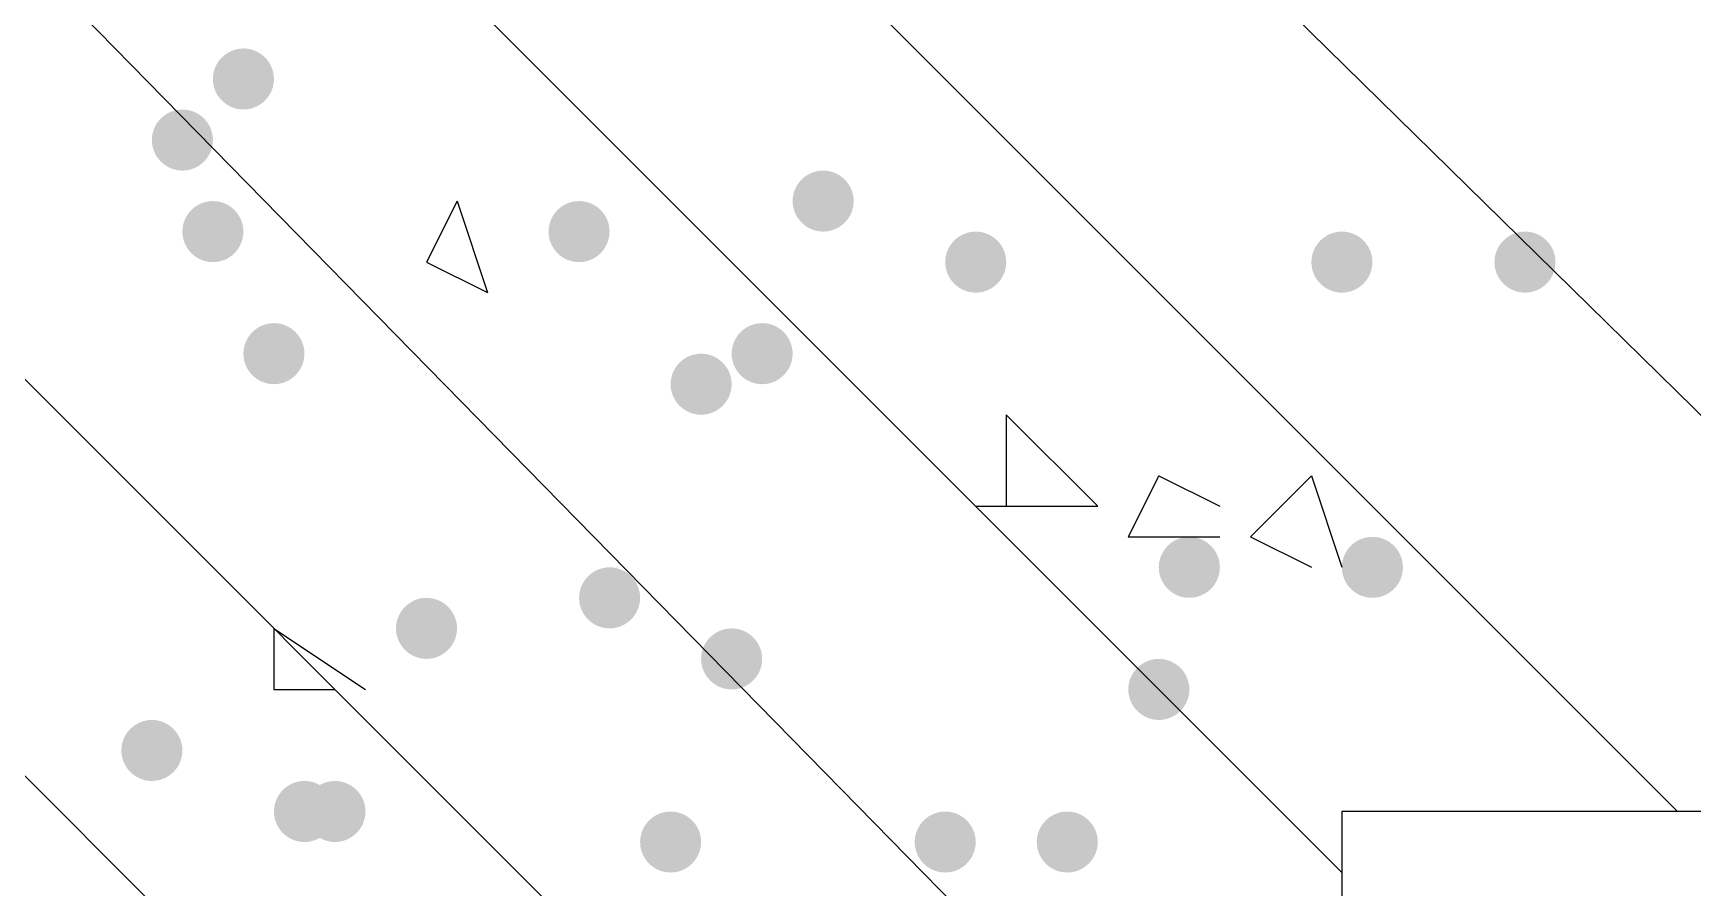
# Model space of a CAD drawing. Header units: inches. Extents: x 11 to 286, y 6 to 196.
# Drawn here: x 82.823 to 85.125, y 91.645 to 92.83 of the extents above; entities that cross this region are included whole.
import ezdxf

# ---------------------------------------------------------------- set-up
doc = ezdxf.new("R2010")
doc.units = ezdxf.units.IN
doc.header["$MEASUREMENT"] = 0
doc.layers.add('PDF_几何图形', color=7, linetype='Continuous')
doc.layers.add('PDF_实体填充', color=7, linetype='Continuous', true_color=0xffffff)

msp = doc.modelspace()

# ---------------------------------------------------------------- hatches: boundary and pattern name
at = {"layer": 'PDF_实体填充', "transparency": 33554559}
h = msp.add_hatch(color=7, dxfattribs=at)
edge = h.paths.add_edge_path(flags=0)
edge.add_spline(control_points=[(83.1568, 92.7664), (83.1568, 92.7432), (83.1377, 92.7241), (83.1144, 92.7241)], knot_values=[0, 0, 0, 0, 1, 1, 1, 1], degree=3, periodic=0)
edge.add_spline(control_points=[(83.1144, 92.7241), (83.0912, 92.7241), (83.0721, 92.7432), (83.0721, 92.7664)], knot_values=[0, 0, 0, 0, 1, 1, 1, 1], degree=3, periodic=0)
edge.add_line((83.0721, 92.7664), (83.0721, 92.7664))
edge.add_spline(control_points=[(83.0721, 92.7664), (83.0721, 92.7897), (83.0912, 92.8088), (83.1144, 92.8088)], knot_values=[0, 0, 0, 0, 1, 1, 1, 1], degree=3, periodic=0)
edge.add_spline(control_points=[(83.1144, 92.8088), (83.1377, 92.8088), (83.1568, 92.7897), (83.1568, 92.7664)], knot_values=[0, 0, 0, 0, 1, 1, 1, 1], degree=3, periodic=0)
edge.add_line((83.1568, 92.7664), (83.1568, 92.7664))
edge.add_line((83.1568, 92.7664), (83.1568, 92.7664))
h = msp.add_hatch(color=7, dxfattribs=at)
edge = h.paths.add_edge_path(flags=0)
edge.add_spline(control_points=[(83.0721, 92.6818), (83.0721, 92.6585), (83.0531, 92.6394), (83.0298, 92.6394)], knot_values=[0, 0, 0, 0, 1, 1, 1, 1], degree=3, periodic=0)
edge.add_spline(control_points=[(83.0298, 92.6394), (83.0065, 92.6394), (82.9874, 92.6585), (82.9874, 92.6818)], knot_values=[0, 0, 0, 0, 1, 1, 1, 1], degree=3, periodic=0)
edge.add_line((82.9874, 92.6818), (82.9874, 92.6818))
edge.add_spline(control_points=[(82.9874, 92.6818), (82.9874, 92.7051), (83.0065, 92.7241), (83.0298, 92.7241)], knot_values=[0, 0, 0, 0, 1, 1, 1, 1], degree=3, periodic=0)
edge.add_spline(control_points=[(83.0298, 92.7241), (83.0531, 92.7241), (83.0721, 92.7051), (83.0721, 92.6818)], knot_values=[0, 0, 0, 0, 1, 1, 1, 1], degree=3, periodic=0)
edge.add_line((83.0721, 92.6818), (83.0721, 92.6818))
edge.add_line((83.0721, 92.6818), (83.0721, 92.6818))
h = msp.add_hatch(color=7, dxfattribs=at)
edge = h.paths.add_edge_path(flags=0)
edge.add_spline(control_points=[(83.9611, 92.5971), (83.9611, 92.5738), (83.9421, 92.5548), (83.9188, 92.5548)], knot_values=[0, 0, 0, 0, 1, 1, 1, 1], degree=3, periodic=0)
edge.add_spline(control_points=[(83.9188, 92.5548), (83.8955, 92.5548), (83.8764, 92.5738), (83.8764, 92.5971)], knot_values=[0, 0, 0, 0, 1, 1, 1, 1], degree=3, periodic=0)
edge.add_line((83.8764, 92.5971), (83.8764, 92.5971))
edge.add_spline(control_points=[(83.8764, 92.5971), (83.8764, 92.6204), (83.8955, 92.6394), (83.9188, 92.6394)], knot_values=[0, 0, 0, 0, 1, 1, 1, 1], degree=3, periodic=0)
edge.add_spline(control_points=[(83.9188, 92.6394), (83.9421, 92.6394), (83.9611, 92.6204), (83.9611, 92.5971)], knot_values=[0, 0, 0, 0, 1, 1, 1, 1], degree=3, periodic=0)
edge.add_line((83.9611, 92.5971), (83.9611, 92.5971))
edge.add_line((83.9611, 92.5971), (83.9611, 92.5971))
h = msp.add_hatch(color=7, dxfattribs=at)
edge = h.paths.add_edge_path(flags=0)
edge.add_spline(control_points=[(83.1144, 92.5548), (83.1144, 92.5315), (83.0954, 92.5124), (83.0721, 92.5124)], knot_values=[0, 0, 0, 0, 1, 1, 1, 1], degree=3, periodic=0)
edge.add_spline(control_points=[(83.0721, 92.5124), (83.0488, 92.5124), (83.0298, 92.5315), (83.0298, 92.5548)], knot_values=[0, 0, 0, 0, 1, 1, 1, 1], degree=3, periodic=0)
edge.add_line((83.0298, 92.5548), (83.0298, 92.5548))
edge.add_spline(control_points=[(83.0298, 92.5548), (83.0298, 92.5781), (83.0488, 92.5971), (83.0721, 92.5971)], knot_values=[0, 0, 0, 0, 1, 1, 1, 1], degree=3, periodic=0)
edge.add_spline(control_points=[(83.0721, 92.5971), (83.0954, 92.5971), (83.1144, 92.5781), (83.1144, 92.5548)], knot_values=[0, 0, 0, 0, 1, 1, 1, 1], degree=3, periodic=0)
edge.add_line((83.1144, 92.5548), (83.1144, 92.5548))
edge.add_line((83.1144, 92.5548), (83.1144, 92.5548))
h = msp.add_hatch(color=7, dxfattribs=at)
edge = h.paths.add_edge_path(flags=0)
edge.add_spline(control_points=[(83.6224, 92.5548), (83.6224, 92.5315), (83.6034, 92.5124), (83.5801, 92.5124)], knot_values=[0, 0, 0, 0, 1, 1, 1, 1], degree=3, periodic=0)
edge.add_spline(control_points=[(83.5801, 92.5124), (83.5568, 92.5124), (83.5378, 92.5315), (83.5378, 92.5548)], knot_values=[0, 0, 0, 0, 1, 1, 1, 1], degree=3, periodic=0)
edge.add_line((83.5378, 92.5548), (83.5378, 92.5548))
edge.add_spline(control_points=[(83.5378, 92.5548), (83.5378, 92.5781), (83.5568, 92.5971), (83.5801, 92.5971)], knot_values=[0, 0, 0, 0, 1, 1, 1, 1], degree=3, periodic=0)
edge.add_spline(control_points=[(83.5801, 92.5971), (83.6034, 92.5971), (83.6224, 92.5781), (83.6224, 92.5548)], knot_values=[0, 0, 0, 0, 1, 1, 1, 1], degree=3, periodic=0)
edge.add_line((83.6224, 92.5548), (83.6224, 92.5548))
edge.add_line((83.6224, 92.5548), (83.6224, 92.5548))
h = msp.add_hatch(color=7, dxfattribs=at)
edge = h.paths.add_edge_path(flags=0)
edge.add_spline(control_points=[(84.1728, 92.5124), (84.1728, 92.4892), (84.1537, 92.4701), (84.1304, 92.4701)], knot_values=[0, 0, 0, 0, 1, 1, 1, 1], degree=3, periodic=0)
edge.add_spline(control_points=[(84.1304, 92.4701), (84.1072, 92.4701), (84.0881, 92.4892), (84.0881, 92.5124)], knot_values=[0, 0, 0, 0, 1, 1, 1, 1], degree=3, periodic=0)
edge.add_line((84.0881, 92.5124), (84.0881, 92.5124))
edge.add_spline(control_points=[(84.0881, 92.5124), (84.0881, 92.5357), (84.1072, 92.5548), (84.1304, 92.5548)], knot_values=[0, 0, 0, 0, 1, 1, 1, 1], degree=3, periodic=0)
edge.add_spline(control_points=[(84.1304, 92.5548), (84.1537, 92.5548), (84.1728, 92.5357), (84.1728, 92.5124)], knot_values=[0, 0, 0, 0, 1, 1, 1, 1], degree=3, periodic=0)
edge.add_line((84.1728, 92.5124), (84.1728, 92.5124))
edge.add_line((84.1728, 92.5124), (84.1728, 92.5124))
h = msp.add_hatch(color=7, dxfattribs=at)
edge = h.paths.add_edge_path(flags=0)
edge.add_spline(control_points=[(84.6808, 92.5124), (84.6808, 92.4892), (84.6617, 92.4701), (84.6384, 92.4701)], knot_values=[0, 0, 0, 0, 1, 1, 1, 1], degree=3, periodic=0)
edge.add_spline(control_points=[(84.6384, 92.4701), (84.6152, 92.4701), (84.5961, 92.4892), (84.5961, 92.5124)], knot_values=[0, 0, 0, 0, 1, 1, 1, 1], degree=3, periodic=0)
edge.add_line((84.5961, 92.5124), (84.5961, 92.5124))
edge.add_spline(control_points=[(84.5961, 92.5124), (84.5961, 92.5357), (84.6152, 92.5548), (84.6384, 92.5548)], knot_values=[0, 0, 0, 0, 1, 1, 1, 1], degree=3, periodic=0)
edge.add_spline(control_points=[(84.6384, 92.5548), (84.6617, 92.5548), (84.6808, 92.5357), (84.6808, 92.5124)], knot_values=[0, 0, 0, 0, 1, 1, 1, 1], degree=3, periodic=0)
edge.add_line((84.6808, 92.5124), (84.6808, 92.5124))
edge.add_line((84.6808, 92.5124), (84.6808, 92.5124))
h = msp.add_hatch(color=7, dxfattribs=at)
edge = h.paths.add_edge_path(flags=0)
edge.add_spline(control_points=[(84.9348, 92.5124), (84.9348, 92.4892), (84.9157, 92.4701), (84.8924, 92.4701)], knot_values=[0, 0, 0, 0, 1, 1, 1, 1], degree=3, periodic=0)
edge.add_spline(control_points=[(84.8924, 92.4701), (84.8692, 92.4701), (84.8501, 92.4892), (84.8501, 92.5124)], knot_values=[0, 0, 0, 0, 1, 1, 1, 1], degree=3, periodic=0)
edge.add_line((84.8501, 92.5124), (84.8501, 92.5124))
edge.add_spline(control_points=[(84.8501, 92.5124), (84.8501, 92.5357), (84.8692, 92.5548), (84.8924, 92.5548)], knot_values=[0, 0, 0, 0, 1, 1, 1, 1], degree=3, periodic=0)
edge.add_spline(control_points=[(84.8924, 92.5548), (84.9157, 92.5548), (84.9348, 92.5357), (84.9348, 92.5124)], knot_values=[0, 0, 0, 0, 1, 1, 1, 1], degree=3, periodic=0)
edge.add_line((84.9348, 92.5124), (84.9348, 92.5124))
edge.add_line((84.9348, 92.5124), (84.9348, 92.5124))
h = msp.add_hatch(color=7, dxfattribs=at)
edge = h.paths.add_edge_path(flags=0)
edge.add_spline(control_points=[(83.1991, 92.3854), (83.1991, 92.3622), (83.1801, 92.3431), (83.1568, 92.3431)], knot_values=[0, 0, 0, 0, 1, 1, 1, 1], degree=3, periodic=0)
edge.add_spline(control_points=[(83.1568, 92.3431), (83.1335, 92.3431), (83.1144, 92.3622), (83.1144, 92.3854)], knot_values=[0, 0, 0, 0, 1, 1, 1, 1], degree=3, periodic=0)
edge.add_line((83.1144, 92.3854), (83.1144, 92.3854))
edge.add_spline(control_points=[(83.1144, 92.3854), (83.1144, 92.4087), (83.1335, 92.4278), (83.1568, 92.4278)], knot_values=[0, 0, 0, 0, 1, 1, 1, 1], degree=3, periodic=0)
edge.add_spline(control_points=[(83.1568, 92.4278), (83.1801, 92.4278), (83.1991, 92.4087), (83.1991, 92.3854)], knot_values=[0, 0, 0, 0, 1, 1, 1, 1], degree=3, periodic=0)
edge.add_line((83.1991, 92.3854), (83.1991, 92.3854))
edge.add_line((83.1991, 92.3854), (83.1991, 92.3854))
h = msp.add_hatch(color=7, dxfattribs=at)
edge = h.paths.add_edge_path(flags=0)
edge.add_spline(control_points=[(83.8764, 92.3854), (83.8764, 92.3622), (83.8574, 92.3431), (83.8341, 92.3431)], knot_values=[0, 0, 0, 0, 1, 1, 1, 1], degree=3, periodic=0)
edge.add_spline(control_points=[(83.8341, 92.3431), (83.8108, 92.3431), (83.7918, 92.3622), (83.7918, 92.3854)], knot_values=[0, 0, 0, 0, 1, 1, 1, 1], degree=3, periodic=0)
edge.add_line((83.7918, 92.3854), (83.7918, 92.3854))
edge.add_spline(control_points=[(83.7918, 92.3854), (83.7918, 92.4087), (83.8108, 92.4278), (83.8341, 92.4278)], knot_values=[0, 0, 0, 0, 1, 1, 1, 1], degree=3, periodic=0)
edge.add_spline(control_points=[(83.8341, 92.4278), (83.8574, 92.4278), (83.8764, 92.4087), (83.8764, 92.3854)], knot_values=[0, 0, 0, 0, 1, 1, 1, 1], degree=3, periodic=0)
edge.add_line((83.8764, 92.3854), (83.8764, 92.3854))
edge.add_line((83.8764, 92.3854), (83.8764, 92.3854))
h = msp.add_hatch(color=7, dxfattribs=at)
edge = h.paths.add_edge_path(flags=0)
edge.add_spline(control_points=[(83.7918, 92.3431), (83.7918, 92.3198), (83.7727, 92.3008), (83.7494, 92.3008)], knot_values=[0, 0, 0, 0, 1, 1, 1, 1], degree=3, periodic=0)
edge.add_spline(control_points=[(83.7494, 92.3008), (83.7262, 92.3008), (83.7071, 92.3198), (83.7071, 92.3431)], knot_values=[0, 0, 0, 0, 1, 1, 1, 1], degree=3, periodic=0)
edge.add_line((83.7071, 92.3431), (83.7071, 92.3431))
edge.add_spline(control_points=[(83.7071, 92.3431), (83.7071, 92.3664), (83.7262, 92.3854), (83.7494, 92.3854)], knot_values=[0, 0, 0, 0, 1, 1, 1, 1], degree=3, periodic=0)
edge.add_spline(control_points=[(83.7494, 92.3854), (83.7727, 92.3854), (83.7918, 92.3664), (83.7918, 92.3431)], knot_values=[0, 0, 0, 0, 1, 1, 1, 1], degree=3, periodic=0)
edge.add_line((83.7918, 92.3431), (83.7918, 92.3431))
edge.add_line((83.7918, 92.3431), (83.7918, 92.3431))
h = msp.add_hatch(color=7, dxfattribs=at)
edge = h.paths.add_edge_path(flags=0)
edge.add_spline(control_points=[(84.4691, 92.0891), (84.4691, 92.0658), (84.4501, 92.0468), (84.4268, 92.0468)], knot_values=[0, 0, 0, 0, 1, 1, 1, 1], degree=3, periodic=0)
edge.add_spline(control_points=[(84.4268, 92.0468), (84.4035, 92.0468), (84.3844, 92.0658), (84.3844, 92.0891)], knot_values=[0, 0, 0, 0, 1, 1, 1, 1], degree=3, periodic=0)
edge.add_line((84.3844, 92.0891), (84.3844, 92.0891))
edge.add_spline(control_points=[(84.3844, 92.0891), (84.3844, 92.1124), (84.4035, 92.1314), (84.4268, 92.1314)], knot_values=[0, 0, 0, 0, 1, 1, 1, 1], degree=3, periodic=0)
edge.add_spline(control_points=[(84.4268, 92.1314), (84.4501, 92.1314), (84.4691, 92.1124), (84.4691, 92.0891)], knot_values=[0, 0, 0, 0, 1, 1, 1, 1], degree=3, periodic=0)
edge.add_line((84.4691, 92.0891), (84.4691, 92.0891))
edge.add_line((84.4691, 92.0891), (84.4691, 92.0891))
h = msp.add_hatch(color=7, dxfattribs=at)
edge = h.paths.add_edge_path(flags=0)
edge.add_spline(control_points=[(84.7231, 92.0891), (84.7231, 92.0658), (84.7041, 92.0468), (84.6808, 92.0468)], knot_values=[0, 0, 0, 0, 1, 1, 1, 1], degree=3, periodic=0)
edge.add_spline(control_points=[(84.6808, 92.0468), (84.6575, 92.0468), (84.6384, 92.0658), (84.6384, 92.0891)], knot_values=[0, 0, 0, 0, 1, 1, 1, 1], degree=3, periodic=0)
edge.add_line((84.6384, 92.0891), (84.6384, 92.0891))
edge.add_spline(control_points=[(84.6384, 92.0891), (84.6384, 92.1124), (84.6575, 92.1314), (84.6808, 92.1314)], knot_values=[0, 0, 0, 0, 1, 1, 1, 1], degree=3, periodic=0)
edge.add_spline(control_points=[(84.6808, 92.1314), (84.7041, 92.1314), (84.7231, 92.1124), (84.7231, 92.0891)], knot_values=[0, 0, 0, 0, 1, 1, 1, 1], degree=3, periodic=0)
edge.add_line((84.7231, 92.0891), (84.7231, 92.0891))
edge.add_line((84.7231, 92.0891), (84.7231, 92.0891))
h = msp.add_hatch(color=7, dxfattribs=at)
edge = h.paths.add_edge_path(flags=0)
edge.add_spline(control_points=[(83.6648, 92.0468), (83.6648, 92.0235), (83.6457, 92.0044), (83.6224, 92.0044)], knot_values=[0, 0, 0, 0, 1, 1, 1, 1], degree=3, periodic=0)
edge.add_spline(control_points=[(83.6224, 92.0044), (83.5992, 92.0044), (83.5801, 92.0235), (83.5801, 92.0468)], knot_values=[0, 0, 0, 0, 1, 1, 1, 1], degree=3, periodic=0)
edge.add_line((83.5801, 92.0468), (83.5801, 92.0468))
edge.add_spline(control_points=[(83.5801, 92.0468), (83.5801, 92.0701), (83.5992, 92.0891), (83.6224, 92.0891)], knot_values=[0, 0, 0, 0, 1, 1, 1, 1], degree=3, periodic=0)
edge.add_spline(control_points=[(83.6224, 92.0891), (83.6457, 92.0891), (83.6648, 92.0701), (83.6648, 92.0468)], knot_values=[0, 0, 0, 0, 1, 1, 1, 1], degree=3, periodic=0)
edge.add_line((83.6648, 92.0468), (83.6648, 92.0468))
edge.add_line((83.6648, 92.0468), (83.6648, 92.0468))
h = msp.add_hatch(color=7, dxfattribs=at)
edge = h.paths.add_edge_path(flags=0)
edge.add_spline(control_points=[(83.4108, 92.0044), (83.4108, 91.9812), (83.3917, 91.9621), (83.3684, 91.9621)], knot_values=[0, 0, 0, 0, 1, 1, 1, 1], degree=3, periodic=0)
edge.add_spline(control_points=[(83.3684, 91.9621), (83.3452, 91.9621), (83.3261, 91.9812), (83.3261, 92.0044)], knot_values=[0, 0, 0, 0, 1, 1, 1, 1], degree=3, periodic=0)
edge.add_line((83.3261, 92.0044), (83.3261, 92.0044))
edge.add_spline(control_points=[(83.3261, 92.0044), (83.3261, 92.0277), (83.3452, 92.0468), (83.3684, 92.0468)], knot_values=[0, 0, 0, 0, 1, 1, 1, 1], degree=3, periodic=0)
edge.add_spline(control_points=[(83.3684, 92.0468), (83.3917, 92.0468), (83.4108, 92.0277), (83.4108, 92.0044)], knot_values=[0, 0, 0, 0, 1, 1, 1, 1], degree=3, periodic=0)
edge.add_line((83.4108, 92.0044), (83.4108, 92.0044))
edge.add_line((83.4108, 92.0044), (83.4108, 92.0044))
h = msp.add_hatch(color=7, dxfattribs=at)
edge = h.paths.add_edge_path(flags=0)
edge.add_spline(control_points=[(83.8341, 91.9621), (83.8341, 91.9388), (83.8151, 91.9198), (83.7918, 91.9198)], knot_values=[0, 0, 0, 0, 1, 1, 1, 1], degree=3, periodic=0)
edge.add_spline(control_points=[(83.7918, 91.9198), (83.7685, 91.9198), (83.7494, 91.9388), (83.7494, 91.9621)], knot_values=[0, 0, 0, 0, 1, 1, 1, 1], degree=3, periodic=0)
edge.add_line((83.7494, 91.9621), (83.7494, 91.9621))
edge.add_spline(control_points=[(83.7494, 91.9621), (83.7494, 91.9854), (83.7685, 92.0044), (83.7918, 92.0044)], knot_values=[0, 0, 0, 0, 1, 1, 1, 1], degree=3, periodic=0)
edge.add_spline(control_points=[(83.7918, 92.0044), (83.8151, 92.0044), (83.8341, 91.9854), (83.8341, 91.9621)], knot_values=[0, 0, 0, 0, 1, 1, 1, 1], degree=3, periodic=0)
edge.add_line((83.8341, 91.9621), (83.8341, 91.9621))
edge.add_line((83.8341, 91.9621), (83.8341, 91.9621))
h = msp.add_hatch(color=7, dxfattribs=at)
edge = h.paths.add_edge_path(flags=0)
edge.add_spline(control_points=[(84.4268, 91.9198), (84.4268, 91.8965), (84.4077, 91.8774), (84.3844, 91.8774)], knot_values=[0, 0, 0, 0, 1, 1, 1, 1], degree=3, periodic=0)
edge.add_spline(control_points=[(84.3844, 91.8774), (84.3612, 91.8774), (84.3421, 91.8965), (84.3421, 91.9198)], knot_values=[0, 0, 0, 0, 1, 1, 1, 1], degree=3, periodic=0)
edge.add_line((84.3421, 91.9198), (84.3421, 91.9198))
edge.add_spline(control_points=[(84.3421, 91.9198), (84.3421, 91.9431), (84.3612, 91.9621), (84.3844, 91.9621)], knot_values=[0, 0, 0, 0, 1, 1, 1, 1], degree=3, periodic=0)
edge.add_spline(control_points=[(84.3844, 91.9621), (84.4077, 91.9621), (84.4268, 91.9431), (84.4268, 91.9198)], knot_values=[0, 0, 0, 0, 1, 1, 1, 1], degree=3, periodic=0)
edge.add_line((84.4268, 91.9198), (84.4268, 91.9198))
edge.add_line((84.4268, 91.9198), (84.4268, 91.9198))
h = msp.add_hatch(color=7, dxfattribs=at)
edge = h.paths.add_edge_path(flags=0)
edge.add_spline(control_points=[(83.0298, 91.8351), (83.0298, 91.8118), (83.0107, 91.7928), (82.9874, 91.7928)], knot_values=[0, 0, 0, 0, 1, 1, 1, 1], degree=3, periodic=0)
edge.add_spline(control_points=[(82.9874, 91.7928), (82.9642, 91.7928), (82.9451, 91.8118), (82.9451, 91.8351)], knot_values=[0, 0, 0, 0, 1, 1, 1, 1], degree=3, periodic=0)
edge.add_line((82.9451, 91.8351), (82.9451, 91.8351))
edge.add_spline(control_points=[(82.9451, 91.8351), (82.9451, 91.8584), (82.9642, 91.8774), (82.9874, 91.8774)], knot_values=[0, 0, 0, 0, 1, 1, 1, 1], degree=3, periodic=0)
edge.add_spline(control_points=[(82.9874, 91.8774), (83.0107, 91.8774), (83.0298, 91.8584), (83.0298, 91.8351)], knot_values=[0, 0, 0, 0, 1, 1, 1, 1], degree=3, periodic=0)
edge.add_line((83.0298, 91.8351), (83.0298, 91.8351))
edge.add_line((83.0298, 91.8351), (83.0298, 91.8351))
h = msp.add_hatch(color=7, dxfattribs=at)
edge = h.paths.add_edge_path(flags=0)
edge.add_spline(control_points=[(83.2414, 91.7504), (83.2414, 91.7272), (83.2224, 91.7081), (83.1991, 91.7081)], knot_values=[0, 0, 0, 0, 1, 1, 1, 1], degree=3, periodic=0)
edge.add_spline(control_points=[(83.1991, 91.7081), (83.1758, 91.7081), (83.1568, 91.7272), (83.1568, 91.7504)], knot_values=[0, 0, 0, 0, 1, 1, 1, 1], degree=3, periodic=0)
edge.add_line((83.1568, 91.7504), (83.1568, 91.7504))
edge.add_spline(control_points=[(83.1568, 91.7504), (83.1568, 91.7737), (83.1758, 91.7928), (83.1991, 91.7928)], knot_values=[0, 0, 0, 0, 1, 1, 1, 1], degree=3, periodic=0)
edge.add_spline(control_points=[(83.1991, 91.7928), (83.2224, 91.7928), (83.2414, 91.7737), (83.2414, 91.7504)], knot_values=[0, 0, 0, 0, 1, 1, 1, 1], degree=3, periodic=0)
edge.add_line((83.2414, 91.7504), (83.2414, 91.7504))
edge.add_line((83.2414, 91.7504), (83.2414, 91.7504))
h = msp.add_hatch(color=7, dxfattribs=at)
edge = h.paths.add_edge_path(flags=0)
edge.add_spline(control_points=[(83.2838, 91.7504), (83.2838, 91.7272), (83.2647, 91.7081), (83.2414, 91.7081)], knot_values=[0, 0, 0, 0, 1, 1, 1, 1], degree=3, periodic=0)
edge.add_spline(control_points=[(83.2414, 91.7081), (83.2182, 91.7081), (83.1991, 91.7272), (83.1991, 91.7504)], knot_values=[0, 0, 0, 0, 1, 1, 1, 1], degree=3, periodic=0)
edge.add_line((83.1991, 91.7504), (83.1991, 91.7504))
edge.add_spline(control_points=[(83.1991, 91.7504), (83.1991, 91.7737), (83.2182, 91.7928), (83.2414, 91.7928)], knot_values=[0, 0, 0, 0, 1, 1, 1, 1], degree=3, periodic=0)
edge.add_spline(control_points=[(83.2414, 91.7928), (83.2647, 91.7928), (83.2838, 91.7737), (83.2838, 91.7504)], knot_values=[0, 0, 0, 0, 1, 1, 1, 1], degree=3, periodic=0)
edge.add_line((83.2838, 91.7504), (83.2838, 91.7504))
edge.add_line((83.2838, 91.7504), (83.2838, 91.7504))
h = msp.add_hatch(color=7, dxfattribs=at)
edge = h.paths.add_edge_path(flags=0)
edge.add_spline(control_points=[(83.7494, 91.7081), (83.7494, 91.6848), (83.7304, 91.6658), (83.7071, 91.6658)], knot_values=[0, 0, 0, 0, 1, 1, 1, 1], degree=3, periodic=0)
edge.add_spline(control_points=[(83.7071, 91.6658), (83.6838, 91.6658), (83.6648, 91.6848), (83.6648, 91.7081)], knot_values=[0, 0, 0, 0, 1, 1, 1, 1], degree=3, periodic=0)
edge.add_line((83.6648, 91.7081), (83.6648, 91.7081))
edge.add_spline(control_points=[(83.6648, 91.7081), (83.6648, 91.7314), (83.6838, 91.7504), (83.7071, 91.7504)], knot_values=[0, 0, 0, 0, 1, 1, 1, 1], degree=3, periodic=0)
edge.add_spline(control_points=[(83.7071, 91.7504), (83.7304, 91.7504), (83.7494, 91.7314), (83.7494, 91.7081)], knot_values=[0, 0, 0, 0, 1, 1, 1, 1], degree=3, periodic=0)
edge.add_line((83.7494, 91.7081), (83.7494, 91.7081))
edge.add_line((83.7494, 91.7081), (83.7494, 91.7081))
h = msp.add_hatch(color=7, dxfattribs=at)
edge = h.paths.add_edge_path(flags=0)
edge.add_spline(control_points=[(84.1304, 91.7081), (84.1304, 91.6848), (84.1114, 91.6658), (84.0881, 91.6658)], knot_values=[0, 0, 0, 0, 1, 1, 1, 1], degree=3, periodic=0)
edge.add_spline(control_points=[(84.0881, 91.6658), (84.0648, 91.6658), (84.0458, 91.6848), (84.0458, 91.7081)], knot_values=[0, 0, 0, 0, 1, 1, 1, 1], degree=3, periodic=0)
edge.add_line((84.0458, 91.7081), (84.0458, 91.7081))
edge.add_spline(control_points=[(84.0458, 91.7081), (84.0458, 91.7314), (84.0648, 91.7504), (84.0881, 91.7504)], knot_values=[0, 0, 0, 0, 1, 1, 1, 1], degree=3, periodic=0)
edge.add_spline(control_points=[(84.0881, 91.7504), (84.1114, 91.7504), (84.1304, 91.7314), (84.1304, 91.7081)], knot_values=[0, 0, 0, 0, 1, 1, 1, 1], degree=3, periodic=0)
edge.add_line((84.1304, 91.7081), (84.1304, 91.7081))
edge.add_line((84.1304, 91.7081), (84.1304, 91.7081))
h = msp.add_hatch(color=7, dxfattribs=at)
edge = h.paths.add_edge_path(flags=0)
edge.add_spline(control_points=[(84.2998, 91.7081), (84.2998, 91.6848), (84.2807, 91.6658), (84.2574, 91.6658)], knot_values=[0, 0, 0, 0, 1, 1, 1, 1], degree=3, periodic=0)
edge.add_spline(control_points=[(84.2574, 91.6658), (84.2342, 91.6658), (84.2151, 91.6848), (84.2151, 91.7081)], knot_values=[0, 0, 0, 0, 1, 1, 1, 1], degree=3, periodic=0)
edge.add_line((84.2151, 91.7081), (84.2151, 91.7081))
edge.add_spline(control_points=[(84.2151, 91.7081), (84.2151, 91.7314), (84.2342, 91.7504), (84.2574, 91.7504)], knot_values=[0, 0, 0, 0, 1, 1, 1, 1], degree=3, periodic=0)
edge.add_spline(control_points=[(84.2574, 91.7504), (84.2807, 91.7504), (84.2998, 91.7314), (84.2998, 91.7081)], knot_values=[0, 0, 0, 0, 1, 1, 1, 1], degree=3, periodic=0)
edge.add_line((84.2998, 91.7081), (84.2998, 91.7081))
edge.add_line((84.2998, 91.7081), (84.2998, 91.7081))

# ---------------------------------------------------------------- linework, layer by layer
at = {"layer": 'PDF_几何图形'}
for p, q in [((82.9028, 93.9518), (85.1041, 91.7504)), ((83.4531, 93.9518), (85.6968, 91.7504)), ((82.5218, 93.7824), (84.6384, 91.6658)), ((82.5218, 93.2321), (84.6384, 91.0731)), ((82.5218, 92.6394), (84.6384, 90.5228)), ((83.4108, 92.5971), (83.3684, 92.5124)), ((83.4108, 92.5971), (83.4531, 92.4701)), ((83.3684, 92.5124), (83.4531, 92.4701)), ((84.1728, 92.3008), (84.2998, 92.1738)), ((84.1728, 92.3008), (84.1728, 92.1738)), ((84.3844, 92.2161), (84.3421, 92.1314)), ((84.3844, 92.2161), (84.4691, 92.1738)), ((84.5961, 92.2161), (84.5114, 92.1314)), ((84.5961, 92.2161), (84.6384, 92.0891)), ((84.1304, 92.1738), (84.2998, 92.1738)), ((84.3421, 92.1314), (84.4691, 92.1314)), ((84.5114, 92.1314), (84.5961, 92.0891)), ((82.5218, 92.0891), (84.6384, 89.9724)), ((83.1568, 92.0044), (83.2838, 91.9198)), ((83.1568, 92.0044), (83.1568, 91.9198)), ((83.1568, 91.9198), (83.2414, 91.9198)), ((121.7224, 91.7504), (84.6384, 91.7504)), ((84.6384, 91.7504), (84.6384, 87.5171))]:
    msp.add_line(p, q, dxfattribs=at)

doc.saveas('drawing.dxf')
